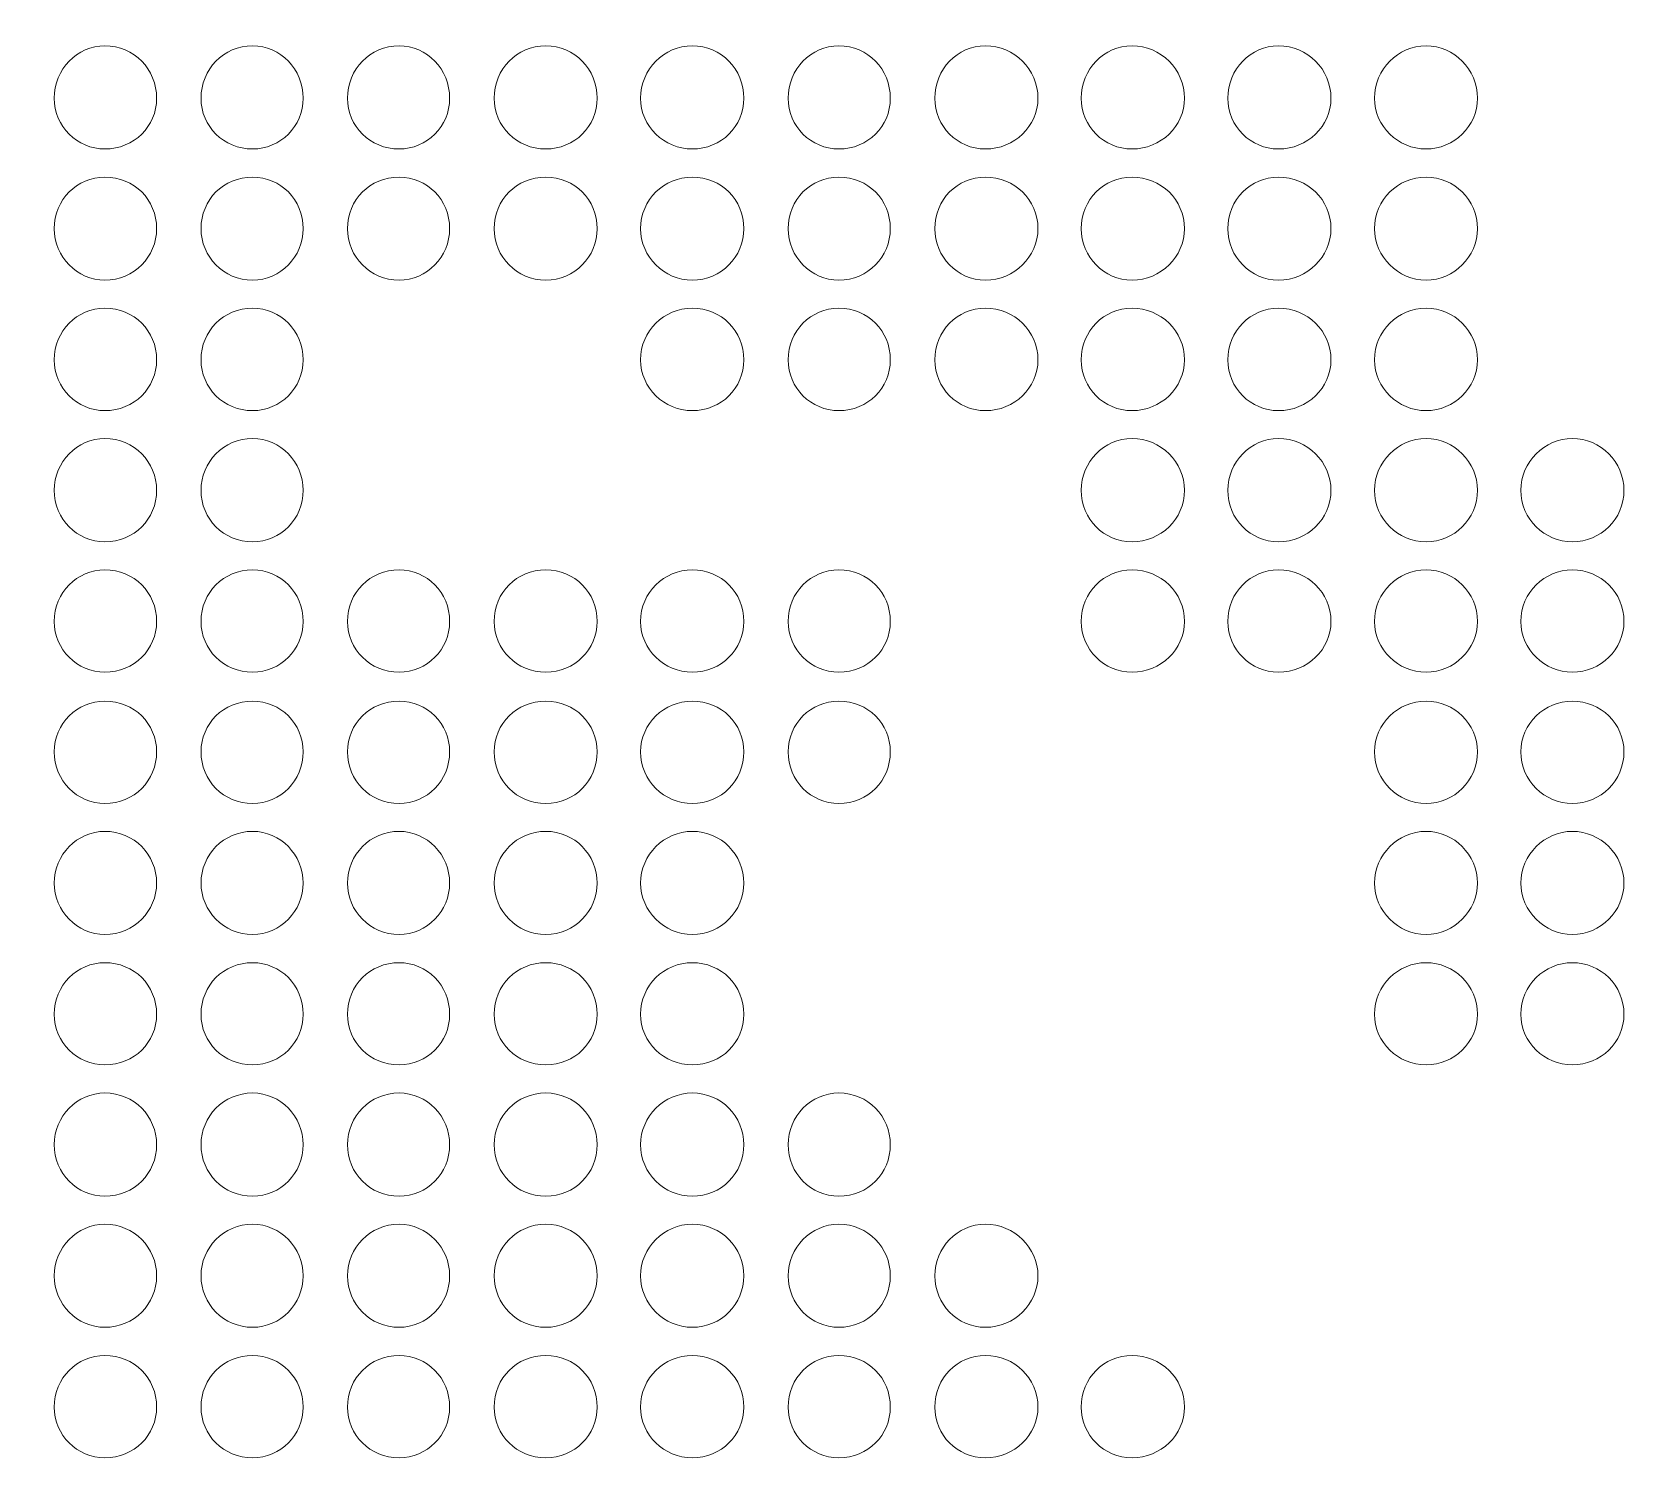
# Model space of a CAD drawing. Header units: inches. Extents: x 243 to 900, y -519 to -86.
# Drawn here: x 763.4 to 790.6, y -250.63 to -226.36 of the extents above; entities that cross this region are included whole.
import ezdxf

# ---------------------------------------------------------------- set-up
doc = ezdxf.new("R2010")
doc.units = ezdxf.units.IN
doc.header["$MEASUREMENT"] = 0
doc.layers.add('Layer 1', color=7, linetype='Continuous')

# ---------------------------------------------------------------- blocks, each defined once
blk = doc.blocks.new('block 3')
at = {"layer": 'Layer 1', "lineweight": 0}
blk.add_open_spline([(898.138, -484.267), (898.138, -494.991), (889.368, -503.763), (878.645, -503.763), (878.645, -503.763), (266.12, -503.763), (266.12, -503.763), (255.397, -503.763), (246.624, -494.991), (246.624, -484.267), (246.624, -484.267), (246.624, -108.507), (246.624, -108.507), (246.624, -97.783), (255.397, -89.011), (266.12, -89.011), (266.12, -89.011), (878.645, -89.011), (878.645, -89.011), (889.368, -89.011), (898.138, -97.783), (898.138, -108.507), (898.138, -108.507), (898.138, -484.267), (898.138, -484.267)], degree=3, knots=[0, 0, 0, 0, 1, 1, 1, 2, 2, 2, 3, 3, 3, 4, 4, 4, 5, 5, 5, 6, 6, 6, 7, 7, 7, 8, 8, 8, 8], dxfattribs=at)
blk = doc.blocks.new('block 2')
at = {"layer": 'Layer 1'}
blk.add_blockref('block 3', (0, 0), dxfattribs=at)
blk = doc.blocks.new('block 188')
at = {"layer": 'Layer 1', "lineweight": 0}
for points in [[(765.501, -227.472), (765.501, -227.945), (765.121, -228.326), (764.629, -228.326), (764.158, -228.326), (763.775, -227.945), (763.775, -227.472), (763.775, -226.983), (764.158, -226.587), (764.629, -226.587), (765.121, -226.587), (765.501, -226.983), (765.501, -227.472)], [(767.973, -227.472), (767.973, -227.945), (767.59, -228.326), (767.119, -228.326), (766.63, -228.326), (766.25, -227.945), (766.25, -227.472), (766.25, -226.983), (766.63, -226.587), (767.119, -226.587), (767.59, -226.587), (767.973, -226.983), (767.973, -227.472)], [(770.443, -227.472), (770.443, -227.945), (770.062, -228.326), (769.589, -228.326), (769.1, -228.326), (768.719, -227.945), (768.719, -227.472), (768.719, -226.983), (769.1, -226.587), (769.589, -226.587), (770.062, -226.587), (770.443, -226.983), (770.443, -227.472)], [(772.93, -227.472), (772.93, -227.945), (772.552, -228.326), (772.063, -228.326), (771.574, -228.326), (771.193, -227.945), (771.193, -227.472), (771.193, -226.983), (771.574, -226.587), (772.063, -226.587), (772.552, -226.587), (772.93, -226.983), (772.93, -227.472)], [(775.405, -227.472), (775.405, -227.945), (775.025, -228.326), (774.535, -228.326), (774.059, -228.326), (773.663, -227.945), (773.663, -227.472), (773.663, -226.983), (774.059, -226.587), (774.535, -226.587), (775.025, -226.587), (775.405, -226.983), (775.405, -227.472)], [(777.874, -227.472), (777.874, -227.945), (777.497, -228.326), (777.007, -228.326), (776.534, -228.326), (776.151, -227.945), (776.151, -227.472), (776.151, -226.983), (776.534, -226.587), (777.007, -226.587), (777.497, -226.587), (777.874, -226.983), (777.874, -227.472)], [(780.365, -227.472), (780.365, -227.945), (779.966, -228.326), (779.479, -228.326), (779.003, -228.326), (778.625, -227.945), (778.625, -227.472), (778.625, -226.983), (779.003, -226.587), (779.479, -226.587), (779.966, -226.587), (780.365, -226.983), (780.365, -227.472)], [(782.835, -227.472), (782.835, -227.945), (782.438, -228.326), (781.951, -228.326), (781.475, -228.326), (781.095, -227.945), (781.095, -227.472), (781.095, -226.983), (781.475, -226.587), (781.951, -226.587), (782.438, -226.587), (782.835, -226.983), (782.835, -227.472)], [(785.306, -227.472), (785.306, -227.945), (784.91, -228.326), (784.421, -228.326), (783.95, -228.326), (783.567, -227.945), (783.567, -227.472), (783.567, -226.983), (783.95, -226.587), (784.421, -226.587), (784.91, -226.587), (785.306, -226.983), (785.306, -227.472)], [(787.778, -227.472), (787.778, -227.945), (787.382, -228.326), (786.911, -228.326), (786.435, -228.326), (786.041, -227.945), (786.041, -227.472), (786.041, -226.983), (786.435, -226.587), (786.911, -226.587), (787.382, -226.587), (787.778, -226.983), (787.778, -227.472)]]:
    blk.add_open_spline(points, degree=3, knots=[0, 0, 0, 0, 1, 1, 1, 2, 2, 2, 3, 3, 3, 4, 4, 4, 4], dxfattribs=at)
blk = doc.blocks.new('block 189')
at = {"layer": 'Layer 1', "lineweight": 0}
for points in [[(765.501, -229.67), (765.501, -230.141), (765.121, -230.539), (764.629, -230.539), (764.158, -230.539), (763.775, -230.141), (763.775, -229.67), (763.775, -229.18), (764.158, -228.8), (764.629, -228.8), (765.121, -228.8), (765.501, -229.18), (765.501, -229.67)], [(767.973, -229.67), (767.973, -230.141), (767.59, -230.539), (767.119, -230.539), (766.63, -230.539), (766.25, -230.141), (766.25, -229.67), (766.25, -229.18), (766.63, -228.8), (767.119, -228.8), (767.59, -228.8), (767.973, -229.18), (767.973, -229.67)], [(770.443, -229.67), (770.443, -230.141), (770.062, -230.539), (769.589, -230.539), (769.1, -230.539), (768.719, -230.141), (768.719, -229.67), (768.719, -229.18), (769.1, -228.8), (769.589, -228.8), (770.062, -228.8), (770.443, -229.18), (770.443, -229.67)], [(772.93, -229.67), (772.93, -230.141), (772.552, -230.539), (772.063, -230.539), (771.574, -230.539), (771.193, -230.141), (771.193, -229.67), (771.193, -229.18), (771.574, -228.8), (772.063, -228.8), (772.552, -228.8), (772.93, -229.18), (772.93, -229.67)], [(775.405, -229.67), (775.405, -230.141), (775.025, -230.539), (774.535, -230.539), (774.059, -230.539), (773.663, -230.141), (773.663, -229.67), (773.663, -229.18), (774.059, -228.8), (774.535, -228.8), (775.025, -228.8), (775.405, -229.18), (775.405, -229.67)], [(777.874, -229.67), (777.874, -230.141), (777.497, -230.539), (777.007, -230.539), (776.534, -230.539), (776.151, -230.141), (776.151, -229.67), (776.151, -229.18), (776.534, -228.8), (777.007, -228.8), (777.497, -228.8), (777.874, -229.18), (777.874, -229.67)], [(780.365, -229.67), (780.365, -230.141), (779.966, -230.539), (779.479, -230.539), (779.003, -230.539), (778.625, -230.141), (778.625, -229.67), (778.625, -229.18), (779.003, -228.8), (779.479, -228.8), (779.966, -228.8), (780.365, -229.18), (780.365, -229.67)], [(782.835, -229.67), (782.835, -230.141), (782.438, -230.539), (781.951, -230.539), (781.475, -230.539), (781.095, -230.141), (781.095, -229.67), (781.095, -229.18), (781.475, -228.8), (781.951, -228.8), (782.438, -228.8), (782.835, -229.18), (782.835, -229.67)], [(785.306, -229.67), (785.306, -230.141), (784.91, -230.539), (784.421, -230.539), (783.95, -230.539), (783.567, -230.141), (783.567, -229.67), (783.567, -229.18), (783.95, -228.8), (784.421, -228.8), (784.91, -228.8), (785.306, -229.18), (785.306, -229.67)], [(787.778, -229.67), (787.778, -230.141), (787.382, -230.539), (786.911, -230.539), (786.435, -230.539), (786.041, -230.141), (786.041, -229.67), (786.041, -229.18), (786.435, -228.8), (786.911, -228.8), (787.382, -228.8), (787.778, -229.18), (787.778, -229.67)]]:
    blk.add_open_spline(points, degree=3, knots=[0, 0, 0, 0, 1, 1, 1, 2, 2, 2, 3, 3, 3, 4, 4, 4, 4], dxfattribs=at)
blk = doc.blocks.new('block 190')
at = {"layer": 'Layer 1', "lineweight": 0}
for points in [[(765.501, -231.881), (765.501, -232.354), (765.121, -232.738), (764.629, -232.738), (764.158, -232.738), (763.775, -232.354), (763.775, -231.881), (763.775, -231.394), (764.158, -231.012), (764.629, -231.012), (765.121, -231.012), (765.501, -231.394), (765.501, -231.881)], [(767.973, -231.881), (767.973, -232.354), (767.59, -232.738), (767.119, -232.738), (766.63, -232.738), (766.25, -232.354), (766.25, -231.881), (766.25, -231.394), (766.63, -231.012), (767.119, -231.012), (767.59, -231.012), (767.973, -231.394), (767.973, -231.881)], [(775.405, -231.881), (775.405, -232.354), (775.025, -232.738), (774.535, -232.738), (774.059, -232.738), (773.663, -232.354), (773.663, -231.881), (773.663, -231.394), (774.059, -231.012), (774.535, -231.012), (775.025, -231.012), (775.405, -231.394), (775.405, -231.881)], [(777.874, -231.881), (777.874, -232.354), (777.497, -232.738), (777.007, -232.738), (776.534, -232.738), (776.151, -232.354), (776.151, -231.881), (776.151, -231.394), (776.534, -231.012), (777.007, -231.012), (777.497, -231.012), (777.874, -231.394), (777.874, -231.881)], [(780.365, -231.881), (780.365, -232.354), (779.966, -232.738), (779.479, -232.738), (779.003, -232.738), (778.625, -232.354), (778.625, -231.881), (778.625, -231.394), (779.003, -231.012), (779.479, -231.012), (779.966, -231.012), (780.365, -231.394), (780.365, -231.881)], [(782.835, -231.881), (782.835, -232.354), (782.438, -232.738), (781.951, -232.738), (781.475, -232.738), (781.095, -232.354), (781.095, -231.881), (781.095, -231.394), (781.475, -231.012), (781.951, -231.012), (782.438, -231.012), (782.835, -231.394), (782.835, -231.881)], [(785.306, -231.881), (785.306, -232.354), (784.91, -232.738), (784.421, -232.738), (783.95, -232.738), (783.567, -232.354), (783.567, -231.881), (783.567, -231.394), (783.95, -231.012), (784.421, -231.012), (784.91, -231.012), (785.306, -231.394), (785.306, -231.881)], [(787.778, -231.881), (787.778, -232.354), (787.382, -232.738), (786.911, -232.738), (786.435, -232.738), (786.041, -232.354), (786.041, -231.881), (786.041, -231.394), (786.435, -231.012), (786.911, -231.012), (787.382, -231.012), (787.778, -231.394), (787.778, -231.881)]]:
    blk.add_open_spline(points, degree=3, knots=[0, 0, 0, 0, 1, 1, 1, 2, 2, 2, 3, 3, 3, 4, 4, 4, 4], dxfattribs=at)
blk = doc.blocks.new('block 191')
at = {"layer": 'Layer 1', "lineweight": 0}
for points in [[(765.501, -234.081), (765.501, -234.567), (765.121, -234.949), (764.629, -234.949), (764.158, -234.949), (763.775, -234.567), (763.775, -234.081), (763.775, -233.606), (764.158, -233.208), (764.629, -233.208), (765.121, -233.208), (765.501, -233.606), (765.501, -234.081)], [(767.973, -234.081), (767.973, -234.567), (767.59, -234.949), (767.119, -234.949), (766.63, -234.949), (766.25, -234.567), (766.25, -234.081), (766.25, -233.606), (766.63, -233.208), (767.119, -233.208), (767.59, -233.208), (767.973, -233.606), (767.973, -234.081)], [(782.835, -234.081), (782.835, -234.567), (782.438, -234.949), (781.951, -234.949), (781.475, -234.949), (781.095, -234.567), (781.095, -234.081), (781.095, -233.606), (781.475, -233.208), (781.951, -233.208), (782.438, -233.208), (782.835, -233.606), (782.835, -234.081)], [(785.306, -234.081), (785.306, -234.567), (784.91, -234.949), (784.421, -234.949), (783.95, -234.949), (783.567, -234.567), (783.567, -234.081), (783.567, -233.606), (783.95, -233.208), (784.421, -233.208), (784.91, -233.208), (785.306, -233.606), (785.306, -234.081)], [(787.778, -234.081), (787.778, -234.567), (787.382, -234.949), (786.911, -234.949), (786.435, -234.949), (786.041, -234.567), (786.041, -234.081), (786.041, -233.606), (786.435, -233.208), (786.911, -233.208), (787.382, -233.208), (787.778, -233.606), (787.778, -234.081)], [(790.248, -234.081), (790.248, -234.567), (789.854, -234.949), (789.378, -234.949), (788.907, -234.949), (788.508, -234.567), (788.508, -234.081), (788.508, -233.606), (788.907, -233.208), (789.378, -233.208), (789.854, -233.208), (790.248, -233.606), (790.248, -234.081)]]:
    blk.add_open_spline(points, degree=3, knots=[0, 0, 0, 0, 1, 1, 1, 2, 2, 2, 3, 3, 3, 4, 4, 4, 4], dxfattribs=at)
blk = doc.blocks.new('block 192')
at = {"layer": 'Layer 1', "lineweight": 0}
for points in [[(765.501, -236.293), (765.501, -236.765), (765.121, -237.147), (764.629, -237.147), (764.158, -237.147), (763.775, -236.765), (763.775, -236.293), (763.775, -235.803), (764.158, -235.423), (764.629, -235.423), (765.121, -235.423), (765.501, -235.803), (765.501, -236.293)], [(767.973, -236.293), (767.973, -236.765), (767.59, -237.147), (767.119, -237.147), (766.63, -237.147), (766.25, -236.765), (766.25, -236.293), (766.25, -235.803), (766.63, -235.423), (767.119, -235.423), (767.59, -235.423), (767.973, -235.803), (767.973, -236.293)], [(770.443, -236.293), (770.443, -236.765), (770.062, -237.147), (769.589, -237.147), (769.1, -237.147), (768.719, -236.765), (768.719, -236.293), (768.719, -235.803), (769.1, -235.423), (769.589, -235.423), (770.062, -235.423), (770.443, -235.803), (770.443, -236.293)], [(772.93, -236.293), (772.93, -236.765), (772.552, -237.147), (772.063, -237.147), (771.574, -237.147), (771.193, -236.765), (771.193, -236.293), (771.193, -235.803), (771.574, -235.423), (772.063, -235.423), (772.552, -235.423), (772.93, -235.803), (772.93, -236.293)], [(775.405, -236.293), (775.405, -236.765), (775.025, -237.147), (774.535, -237.147), (774.059, -237.147), (773.663, -236.765), (773.663, -236.293), (773.663, -235.803), (774.059, -235.423), (774.535, -235.423), (775.025, -235.423), (775.405, -235.803), (775.405, -236.293)], [(777.874, -236.293), (777.874, -236.765), (777.497, -237.147), (777.007, -237.147), (776.534, -237.147), (776.151, -236.765), (776.151, -236.293), (776.151, -235.803), (776.534, -235.423), (777.007, -235.423), (777.497, -235.423), (777.874, -235.803), (777.874, -236.293)], [(782.835, -236.293), (782.835, -236.765), (782.438, -237.147), (781.951, -237.147), (781.475, -237.147), (781.095, -236.765), (781.095, -236.293), (781.095, -235.803), (781.475, -235.423), (781.951, -235.423), (782.438, -235.423), (782.835, -235.803), (782.835, -236.293)], [(785.306, -236.293), (785.306, -236.765), (784.91, -237.147), (784.421, -237.147), (783.95, -237.147), (783.567, -236.765), (783.567, -236.293), (783.567, -235.803), (783.95, -235.423), (784.421, -235.423), (784.91, -235.423), (785.306, -235.803), (785.306, -236.293)], [(787.778, -236.293), (787.778, -236.765), (787.382, -237.147), (786.911, -237.147), (786.435, -237.147), (786.041, -236.765), (786.041, -236.293), (786.041, -235.803), (786.435, -235.423), (786.911, -235.423), (787.382, -235.423), (787.778, -235.803), (787.778, -236.293)], [(790.248, -236.293), (790.248, -236.765), (789.854, -237.147), (789.378, -237.147), (788.907, -237.147), (788.508, -236.765), (788.508, -236.293), (788.508, -235.803), (788.907, -235.423), (789.378, -235.423), (789.854, -235.423), (790.248, -235.803), (790.248, -236.293)]]:
    blk.add_open_spline(points, degree=3, knots=[0, 0, 0, 0, 1, 1, 1, 2, 2, 2, 3, 3, 3, 4, 4, 4, 4], dxfattribs=at)
blk = doc.blocks.new('block 193')
at = {"layer": 'Layer 1', "lineweight": 0}
for points in [[(765.501, -238.489), (765.501, -238.977), (765.121, -239.36), (764.629, -239.36), (764.158, -239.36), (763.775, -238.977), (763.775, -238.489), (763.775, -238.017), (764.158, -237.635), (764.629, -237.635), (765.121, -237.635), (765.501, -238.017), (765.501, -238.489)], [(767.973, -238.489), (767.973, -238.977), (767.59, -239.36), (767.119, -239.36), (766.63, -239.36), (766.25, -238.977), (766.25, -238.489), (766.25, -238.017), (766.63, -237.635), (767.119, -237.635), (767.59, -237.635), (767.973, -238.017), (767.973, -238.489)], [(770.443, -238.489), (770.443, -238.977), (770.062, -239.36), (769.589, -239.36), (769.1, -239.36), (768.719, -238.977), (768.719, -238.489), (768.719, -238.017), (769.1, -237.635), (769.589, -237.635), (770.062, -237.635), (770.443, -238.017), (770.443, -238.489)], [(772.93, -238.489), (772.93, -238.977), (772.552, -239.36), (772.063, -239.36), (771.574, -239.36), (771.193, -238.977), (771.193, -238.489), (771.193, -238.017), (771.574, -237.635), (772.063, -237.635), (772.552, -237.635), (772.93, -238.017), (772.93, -238.489)], [(775.405, -238.489), (775.405, -238.977), (775.025, -239.36), (774.535, -239.36), (774.059, -239.36), (773.663, -238.977), (773.663, -238.489), (773.663, -238.017), (774.059, -237.635), (774.535, -237.635), (775.025, -237.635), (775.405, -238.017), (775.405, -238.489)], [(777.874, -238.489), (777.874, -238.977), (777.497, -239.36), (777.007, -239.36), (776.534, -239.36), (776.151, -238.977), (776.151, -238.489), (776.151, -238.017), (776.534, -237.635), (777.007, -237.635), (777.497, -237.635), (777.874, -238.017), (777.874, -238.489)], [(787.778, -238.489), (787.778, -238.977), (787.382, -239.36), (786.911, -239.36), (786.435, -239.36), (786.041, -238.977), (786.041, -238.489), (786.041, -238.017), (786.435, -237.635), (786.911, -237.635), (787.382, -237.635), (787.778, -238.017), (787.778, -238.489)], [(790.248, -238.489), (790.248, -238.977), (789.854, -239.36), (789.378, -239.36), (788.907, -239.36), (788.508, -238.977), (788.508, -238.489), (788.508, -238.017), (788.907, -237.635), (789.378, -237.635), (789.854, -237.635), (790.248, -238.017), (790.248, -238.489)]]:
    blk.add_open_spline(points, degree=3, knots=[0, 0, 0, 0, 1, 1, 1, 2, 2, 2, 3, 3, 3, 4, 4, 4, 4], dxfattribs=at)
blk = doc.blocks.new('block 194')
at = {"layer": 'Layer 1', "lineweight": 0}
for points in [[(765.501, -240.703), (765.501, -241.174), (765.121, -241.569), (764.629, -241.569), (764.158, -241.569), (763.775, -241.174), (763.775, -240.703), (763.775, -240.228), (764.158, -239.831), (764.629, -239.831), (765.121, -239.831), (765.501, -240.228), (765.501, -240.703)], [(767.973, -240.703), (767.973, -241.174), (767.59, -241.569), (767.119, -241.569), (766.63, -241.569), (766.25, -241.174), (766.25, -240.703), (766.25, -240.228), (766.63, -239.831), (767.119, -239.831), (767.59, -239.831), (767.973, -240.228), (767.973, -240.703)], [(770.443, -240.703), (770.443, -241.174), (770.062, -241.569), (769.589, -241.569), (769.1, -241.569), (768.719, -241.174), (768.719, -240.703), (768.719, -240.228), (769.1, -239.831), (769.589, -239.831), (770.062, -239.831), (770.443, -240.228), (770.443, -240.703)], [(772.93, -240.703), (772.93, -241.174), (772.552, -241.569), (772.063, -241.569), (771.574, -241.569), (771.193, -241.174), (771.193, -240.703), (771.193, -240.228), (771.574, -239.831), (772.063, -239.831), (772.552, -239.831), (772.93, -240.228), (772.93, -240.703)], [(775.405, -240.703), (775.405, -241.174), (775.025, -241.569), (774.535, -241.569), (774.059, -241.569), (773.663, -241.174), (773.663, -240.703), (773.663, -240.228), (774.059, -239.831), (774.535, -239.831), (775.025, -239.831), (775.405, -240.228), (775.405, -240.703)], [(787.778, -240.703), (787.778, -241.174), (787.382, -241.569), (786.911, -241.569), (786.435, -241.569), (786.041, -241.174), (786.041, -240.703), (786.041, -240.228), (786.435, -239.831), (786.911, -239.831), (787.382, -239.831), (787.778, -240.228), (787.778, -240.703)], [(790.248, -240.703), (790.248, -241.174), (789.854, -241.569), (789.378, -241.569), (788.907, -241.569), (788.508, -241.174), (788.508, -240.703), (788.508, -240.228), (788.907, -239.831), (789.378, -239.831), (789.854, -239.831), (790.248, -240.228), (790.248, -240.703)]]:
    blk.add_open_spline(points, degree=3, knots=[0, 0, 0, 0, 1, 1, 1, 2, 2, 2, 3, 3, 3, 4, 4, 4, 4], dxfattribs=at)
blk = doc.blocks.new('block 195')
at = {"layer": 'Layer 1', "lineweight": 0}
for points in [[(765.501, -242.916), (765.501, -243.388), (765.121, -243.769), (764.629, -243.769), (764.158, -243.769), (763.775, -243.388), (763.775, -242.916), (763.775, -242.426), (764.158, -242.046), (764.629, -242.046), (765.121, -242.046), (765.501, -242.426), (765.501, -242.916)], [(767.973, -242.916), (767.973, -243.388), (767.59, -243.769), (767.119, -243.769), (766.63, -243.769), (766.25, -243.388), (766.25, -242.916), (766.25, -242.426), (766.63, -242.046), (767.119, -242.046), (767.59, -242.046), (767.973, -242.426), (767.973, -242.916)], [(770.443, -242.916), (770.443, -243.388), (770.062, -243.769), (769.589, -243.769), (769.1, -243.769), (768.719, -243.388), (768.719, -242.916), (768.719, -242.426), (769.1, -242.046), (769.589, -242.046), (770.062, -242.046), (770.443, -242.426), (770.443, -242.916)], [(772.93, -242.916), (772.93, -243.388), (772.552, -243.769), (772.063, -243.769), (771.574, -243.769), (771.193, -243.388), (771.193, -242.916), (771.193, -242.426), (771.574, -242.046), (772.063, -242.046), (772.552, -242.046), (772.93, -242.426), (772.93, -242.916)], [(775.405, -242.916), (775.405, -243.388), (775.025, -243.769), (774.535, -243.769), (774.059, -243.769), (773.663, -243.388), (773.663, -242.916), (773.663, -242.426), (774.059, -242.046), (774.535, -242.046), (775.025, -242.046), (775.405, -242.426), (775.405, -242.916)], [(787.778, -242.916), (787.778, -243.388), (787.382, -243.769), (786.911, -243.769), (786.435, -243.769), (786.041, -243.388), (786.041, -242.916), (786.041, -242.426), (786.435, -242.046), (786.911, -242.046), (787.382, -242.046), (787.778, -242.426), (787.778, -242.916)], [(790.248, -242.916), (790.248, -243.388), (789.854, -243.769), (789.378, -243.769), (788.907, -243.769), (788.508, -243.388), (788.508, -242.916), (788.508, -242.426), (788.907, -242.046), (789.378, -242.046), (789.854, -242.046), (790.248, -242.426), (790.248, -242.916)]]:
    blk.add_open_spline(points, degree=3, knots=[0, 0, 0, 0, 1, 1, 1, 2, 2, 2, 3, 3, 3, 4, 4, 4, 4], dxfattribs=at)
blk = doc.blocks.new('block 196')
at = {"layer": 'Layer 1', "lineweight": 0}
for points in [[(765.501, -245.111), (765.501, -245.6), (765.121, -245.982), (764.629, -245.982), (764.158, -245.982), (763.775, -245.6), (763.775, -245.111), (763.775, -244.64), (764.158, -244.242), (764.629, -244.242), (765.121, -244.242), (765.501, -244.64), (765.501, -245.111)], [(767.973, -245.111), (767.973, -245.6), (767.59, -245.982), (767.119, -245.982), (766.63, -245.982), (766.25, -245.6), (766.25, -245.111), (766.25, -244.64), (766.63, -244.242), (767.119, -244.242), (767.59, -244.242), (767.973, -244.64), (767.973, -245.111)], [(770.443, -245.111), (770.443, -245.6), (770.062, -245.982), (769.589, -245.982), (769.1, -245.982), (768.719, -245.6), (768.719, -245.111), (768.719, -244.64), (769.1, -244.242), (769.589, -244.242), (770.062, -244.242), (770.443, -244.64), (770.443, -245.111)], [(772.93, -245.111), (772.93, -245.6), (772.552, -245.982), (772.063, -245.982), (771.574, -245.982), (771.193, -245.6), (771.193, -245.111), (771.193, -244.64), (771.574, -244.242), (772.063, -244.242), (772.552, -244.242), (772.93, -244.64), (772.93, -245.111)], [(775.405, -245.111), (775.405, -245.6), (775.025, -245.982), (774.535, -245.982), (774.059, -245.982), (773.663, -245.6), (773.663, -245.111), (773.663, -244.64), (774.059, -244.242), (774.535, -244.242), (775.025, -244.242), (775.405, -244.64), (775.405, -245.111)], [(777.874, -245.111), (777.874, -245.6), (777.497, -245.982), (777.007, -245.982), (776.534, -245.982), (776.151, -245.6), (776.151, -245.111), (776.151, -244.64), (776.534, -244.242), (777.007, -244.242), (777.497, -244.242), (777.874, -244.64), (777.874, -245.111)]]:
    blk.add_open_spline(points, degree=3, knots=[0, 0, 0, 0, 1, 1, 1, 2, 2, 2, 3, 3, 3, 4, 4, 4, 4], dxfattribs=at)
blk = doc.blocks.new('block 197')
at = {"layer": 'Layer 1', "lineweight": 0}
for points in [[(765.501, -247.325), (765.501, -247.797), (765.121, -248.193), (764.629, -248.193), (764.158, -248.193), (763.775, -247.797), (763.775, -247.325), (763.775, -246.852), (764.158, -246.455), (764.629, -246.455), (765.121, -246.455), (765.501, -246.852), (765.501, -247.325)], [(767.973, -247.325), (767.973, -247.797), (767.59, -248.193), (767.119, -248.193), (766.63, -248.193), (766.25, -247.797), (766.25, -247.325), (766.25, -246.852), (766.63, -246.455), (767.119, -246.455), (767.59, -246.455), (767.973, -246.852), (767.973, -247.325)], [(770.443, -247.325), (770.443, -247.797), (770.062, -248.193), (769.589, -248.193), (769.1, -248.193), (768.719, -247.797), (768.719, -247.325), (768.719, -246.852), (769.1, -246.455), (769.589, -246.455), (770.062, -246.455), (770.443, -246.852), (770.443, -247.325)], [(772.93, -247.325), (772.93, -247.797), (772.552, -248.193), (772.063, -248.193), (771.574, -248.193), (771.193, -247.797), (771.193, -247.325), (771.193, -246.852), (771.574, -246.455), (772.063, -246.455), (772.552, -246.455), (772.93, -246.852), (772.93, -247.325)], [(775.405, -247.325), (775.405, -247.797), (775.025, -248.193), (774.535, -248.193), (774.059, -248.193), (773.663, -247.797), (773.663, -247.325), (773.663, -246.852), (774.059, -246.455), (774.535, -246.455), (775.025, -246.455), (775.405, -246.852), (775.405, -247.325)], [(777.874, -247.325), (777.874, -247.797), (777.497, -248.193), (777.007, -248.193), (776.534, -248.193), (776.151, -247.797), (776.151, -247.325), (776.151, -246.852), (776.534, -246.455), (777.007, -246.455), (777.497, -246.455), (777.874, -246.852), (777.874, -247.325)], [(780.365, -247.325), (780.365, -247.797), (779.966, -248.193), (779.479, -248.193), (779.003, -248.193), (778.625, -247.797), (778.625, -247.325), (778.625, -246.852), (779.003, -246.455), (779.479, -246.455), (779.966, -246.455), (780.365, -246.852), (780.365, -247.325)]]:
    blk.add_open_spline(points, degree=3, knots=[0, 0, 0, 0, 1, 1, 1, 2, 2, 2, 3, 3, 3, 4, 4, 4, 4], dxfattribs=at)
blk = doc.blocks.new('block 198')
at = {"layer": 'Layer 1', "lineweight": 0}
for points in [[(765.501, -249.538), (765.501, -250.011), (765.121, -250.392), (764.629, -250.392), (764.158, -250.392), (763.775, -250.011), (763.775, -249.538), (763.775, -249.047), (764.158, -248.669), (764.629, -248.669), (765.121, -248.669), (765.501, -249.047), (765.501, -249.538)], [(767.973, -249.538), (767.973, -250.011), (767.59, -250.392), (767.119, -250.392), (766.63, -250.392), (766.25, -250.011), (766.25, -249.538), (766.25, -249.047), (766.63, -248.669), (767.119, -248.669), (767.59, -248.669), (767.973, -249.047), (767.973, -249.538)], [(770.443, -249.538), (770.443, -250.011), (770.062, -250.392), (769.589, -250.392), (769.1, -250.392), (768.719, -250.011), (768.719, -249.538), (768.719, -249.047), (769.1, -248.669), (769.589, -248.669), (770.062, -248.669), (770.443, -249.047), (770.443, -249.538)], [(772.93, -249.538), (772.93, -250.011), (772.552, -250.392), (772.063, -250.392), (771.574, -250.392), (771.193, -250.011), (771.193, -249.538), (771.193, -249.047), (771.574, -248.669), (772.063, -248.669), (772.552, -248.669), (772.93, -249.047), (772.93, -249.538)], [(775.405, -249.538), (775.405, -250.011), (775.025, -250.392), (774.535, -250.392), (774.059, -250.392), (773.663, -250.011), (773.663, -249.538), (773.663, -249.047), (774.059, -248.669), (774.535, -248.669), (775.025, -248.669), (775.405, -249.047), (775.405, -249.538)], [(777.874, -249.538), (777.874, -250.011), (777.497, -250.392), (777.007, -250.392), (776.534, -250.392), (776.151, -250.011), (776.151, -249.538), (776.151, -249.047), (776.534, -248.669), (777.007, -248.669), (777.497, -248.669), (777.874, -249.047), (777.874, -249.538)], [(780.365, -249.538), (780.365, -250.011), (779.966, -250.392), (779.479, -250.392), (779.003, -250.392), (778.625, -250.011), (778.625, -249.538), (778.625, -249.047), (779.003, -248.669), (779.479, -248.669), (779.966, -248.669), (780.365, -249.047), (780.365, -249.538)], [(782.835, -249.538), (782.835, -250.011), (782.438, -250.392), (781.951, -250.392), (781.475, -250.392), (781.095, -250.011), (781.095, -249.538), (781.095, -249.047), (781.475, -248.669), (781.951, -248.669), (782.438, -248.669), (782.835, -249.047), (782.835, -249.538)]]:
    blk.add_open_spline(points, degree=3, knots=[0, 0, 0, 0, 1, 1, 1, 2, 2, 2, 3, 3, 3, 4, 4, 4, 4], dxfattribs=at)
blk = doc.blocks.new('block 150')
at = {"layer": 'Layer 1'}
for name in ['block 188', 'block 189', 'block 190', 'block 191', 'block 192', 'block 193', 'block 194', 'block 195', 'block 196', 'block 197', 'block 198']:
    blk.add_blockref(name, (0, 0), dxfattribs=at)
blk = doc.blocks.new('block 149')
at = {"layer": 'Layer 1'}
blk.add_blockref('block 150', (0, 0), dxfattribs=at)
blk = doc.blocks.new('block 4')
at = {"layer": 'Layer 1'}
blk.add_blockref('block 149', (0, 0), dxfattribs=at)

msp = doc.modelspace()

# ---------------------------------------------------------------- linework, layer by layer
at = {"layer": 'Layer 1', "lineweight": 0}
msp.add_open_spline([(771.889, -89.011), (771.889, -89.011), (266.12, -89.011), (266.12, -89.011), (255.397, -89.011), (246.624, -97.783), (246.624, -108.507), (246.624, -108.507), (246.624, -499.044), (246.624, -499.044), (246.624, -509.767), (255.397, -518.54), (266.12, -518.54), (266.12, -518.54), (371.556, -518.54), (371.556, -518.54), (400.967, -304.591), (562.913, -132.915), (771.889, -89.011)], degree=3, knots=[0, 0, 0, 0, 1, 1, 1, 2, 2, 2, 3, 3, 3, 4, 4, 4, 5, 5, 5, 6, 6, 6, 6], dxfattribs=at)

# ---------------------------------------------------------------- block references
at = {"layer": 'Layer 1'}
for name in ['block 2', 'block 4']:
    msp.add_blockref(name, (0, 0), dxfattribs=at)

doc.saveas('drawing.dxf')
